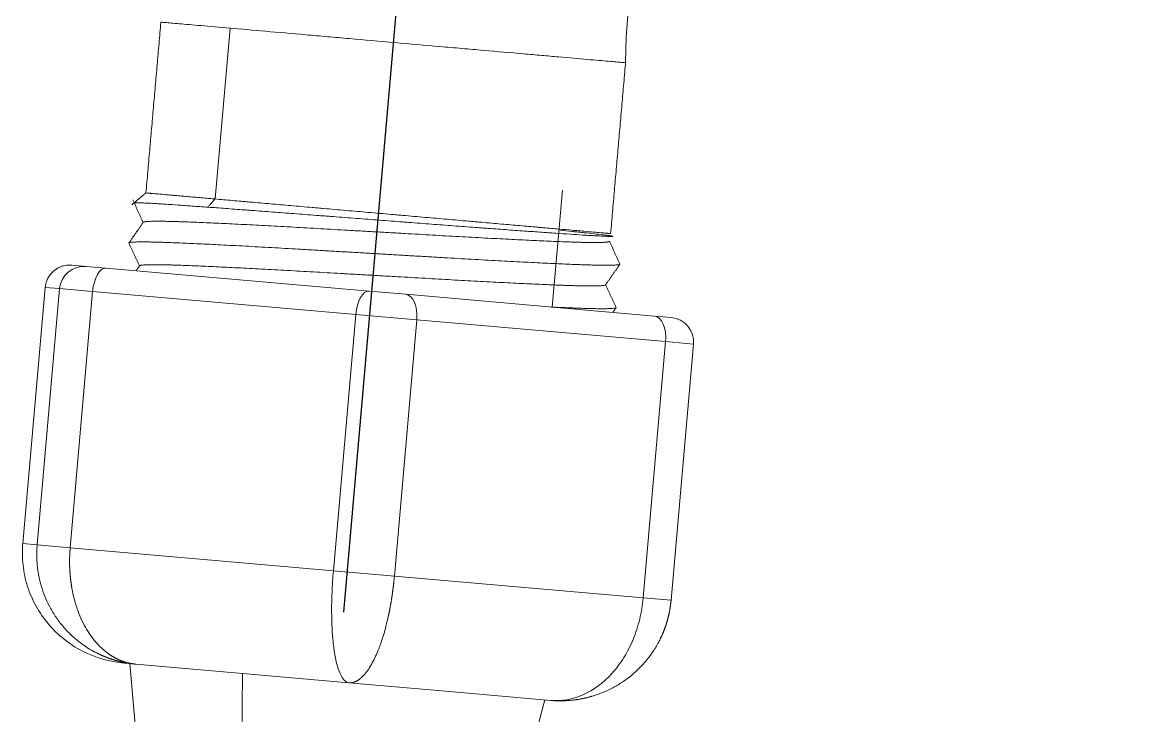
# Model space of a CAD drawing. Header units: millimetres. Extents: x 2433 to 4809, y -10272 to -6912.
# Drawn here: x 3970.94 to 4016.07, y -7963.35 to -7935.03 of the extents above; entities that cross this region are included whole.
import ezdxf

# ---------------------------------------------------------------- set-up
doc = ezdxf.new("R2010")
doc.units = ezdxf.units.MM
doc.linetypes.add('CENTERX2', pattern=[101.6, 63.5, -12.7, 12.7, -12.7])
doc.layers.add('CENTER', color=1, linetype='CENTERX2')

msp = doc.modelspace()

# ---------------------------------------------------------------- linework, layer by layer
at = {"linetype": 'Continuous', "lineweight": 13, "extrusion": (-1, -2.22045e-16, 0)}
for p, q in [((3979.432, -7935.274), (3978.822, -7942.247)), ((3971.885, -7945.856), (3970.97, -7956.316)), ((3971.559, -7956.368), (3972.474, -7945.908)), ((3971.882, -7945.856), (3971.885, -7945.856)), ((3972.474, -7945.908), (3971.885, -7945.856)), ((3973.823, -7946.026), (3972.474, -7945.908)), ((3973.823, -7946.026), (3972.907, -7956.486)), ((3984.564, -7946.966), (3973.823, -7946.026)), ((3983.649, -7957.426), (3984.564, -7946.966)), ((3984.564, -7946.966), (3987.052, -7947.183)), ((3987.052, -7947.183), (3986.137, -7957.643)), ((3997.205, -7948.071), (3987.052, -7947.183)), ((3996.29, -7958.531), (3997.205, -7948.071)), ((3998.347, -7948.171), (3997.205, -7948.071)), ((3970.97, -7956.316), (3971.559, -7956.368)), ((3972.907, -7956.486), (3971.559, -7956.368)), ((3972.907, -7956.486), (3983.649, -7957.426)), ((3983.649, -7957.426), (3986.137, -7957.643)), ((3986.137, -7957.643), (3996.29, -7958.531)), ((3996.29, -7958.531), (3997.432, -7958.631)), ((3979.915, -7964.705), (3979.936, -7961.618))]:
    msp.add_line(p, q, dxfattribs=at)
at = {"linetype": 'Continuous', "lineweight": 18, "extrusion": (-1, -2.22045e-16, 0)}
for p, q in [((3992.992, -7941.881), (3992.574, -7946.662)), ((3972.967, -7944.947), (3972.966, -7944.947)), ((3972.967, -7944.947), (3973.556, -7944.999)), ((3974.365, -7945.069), (3973.556, -7944.999)), ((3974.365, -7945.069), (3985.107, -7946.009)), ((3971.882, -7945.856), (3970.967, -7956.316)), ((3985.107, -7946.009), (3986.6, -7946.14)), ((3986.6, -7946.14), (3996.753, -7947.028)), ((3996.753, -7947.028), (3997.438, -7947.088)), ((3997.432, -7958.631), (3998.347, -7948.171)), ((3970.97, -7956.316), (3970.967, -7956.316)), ((3975.35, -7961.217), (3975.111, -7961.196)), ((3975.34, -7961.216), (3975.612, -7964.328)), ((3975.588, -7961.237), (3975.35, -7961.217)), ((3979.936, -7961.618), (3975.588, -7961.237)), ((3984.284, -7961.998), (3979.936, -7961.618)), ((3988.393, -7962.358), (3984.284, -7961.998)), ((3992.503, -7962.717), (3988.393, -7962.358)), ((3991.466, -7965.715), (3992.275, -7962.697))]:
    msp.add_line(p, q, dxfattribs=at)
at = {"linetype": 'Continuous', "lineweight": 18, "extrusion": (0, 0, -1)}
msp.add_arc((-4016.073, -7936.686), 20.5, 360, 90, dxfattribs=at)
at = {"linetype": 'Continuous', "lineweight": 18}
for centre, start, end in [((3972.878, -7945.943), 85, 175), ((3997.351, -7948.084), 355, 85)]:
    msp.add_arc(centre, 1, start, end, dxfattribs=at)
at = {"linetype": 'Continuous', "lineweight": 13}
for centre, major_axis, ratio, start_param, end_param in [((3972.88, -7945.943), (-0.087, -0.996), 0.998812, 3.141593, 4.712389), ((3973.469, -7945.995), (-0.087, -0.996), 0.998812, 3.141593, 4.712389), ((3974.278, -7946.066), (0.087, 0.996), 0.457207, 0, 1.570796), ((3985.02, -7947.005), (0.087, 0.996), 0.457207, 0, 1.570796), ((3986.512, -7947.136), (0.087, 0.996), 0.541605, 4.712389, 6.283185), ((3996.666, -7948.024), (0.087, 0.996), 0.541605, 4.712389, 6.283185)]:
    msp.add_ellipse(centre, major_axis=major_axis, ratio=ratio, start_param=start_param, end_param=end_param, dxfattribs=at)
at = {"linetype": 'Continuous', "lineweight": 18}
for points, degree in [([(3976.608, -7935.027), (3976.303, -7938.513), (3975.998, -7942)], 2), ([(3994.963, -7943.659), (3995.27, -7940.149), (3995.577, -7936.638)], 2), ([(3976.002, -7941.997), (3975.714, -7942.238), (3975.426, -7942.48)], 2), ([(3975.458, -7942.278), (3975.673, -7942.741), (3975.888, -7943.205)], 2), ([(3978.822, -7942.247), (3978.819, -7942.247), (3978.816, -7942.247), (3978.813, -7942.246)], 3), ([(3975.891, -7943.2), (3975.598, -7943.621), (3975.304, -7944.043)], 2), ([(3995.344, -7944.902), (3995.127, -7944.437), (3994.911, -7943.971)], 2), ([(3975.303, -7944.051), (3975.518, -7944.515), (3975.733, -7944.978)], 2), ([(3994.756, -7945.753), (3995.049, -7945.332), (3995.343, -7944.911)], 2), ([(3975.736, -7944.974), (3975.665, -7945.075), (3975.594, -7945.177)], 2), ([(3995.188, -7946.676), (3994.973, -7946.212), (3994.759, -7945.749)], 2), ([(3995.052, -7946.879), (3995.12, -7946.782), (3995.188, -7946.684)], 2)]:
    msp.add_open_spline(points, degree=degree, dxfattribs=at)
for points, knots in [([(3979.432, -7935.274), (3978.991, -7935.235), (3978.595, -7935.201), (3978.07, -7935.155), (3977.907, -7935.14), (3977.61, -7935.114), (3977.342, -7935.091), (3977.129, -7935.072), (3976.945, -7935.056), (3976.866, -7935.049), (3976.677, -7935.033), (3976.613, -7935.027), (3976.608, -7935.027), (3976.608, -7935.027), (3976.608, -7935.027)], [0, 0, 0, 0, 0.247938, 0.247938, 0.371906, 0.371906, 0.495875, 0.619844, 0.619844, 0.743813, 0.743813, 0.99175, 0.99175, 1, 1, 1, 1]), ([(3995.573, -7936.686), (3995.573, -7936.686), (3995.517, -7936.681), (3995.344, -7936.666), (3995.269, -7936.659), (3995.092, -7936.644), (3994.886, -7936.626), (3994.625, -7936.603), (3994.336, -7936.578), (3994.176, -7936.564), (3993.66, -7936.519), (3993.27, -7936.484), (3992.618, -7936.427), (3992.389, -7936.407), (3991.909, -7936.365), (3991.659, -7936.343), (3990.889, -7936.276), (3990.346, -7936.229), (3989.488, -7936.154), (3989.193, -7936.128), (3988.599, -7936.076), (3988.299, -7936.05), (3987.393, -7935.97), (3986.778, -7935.916), (3985.527, -7935.807), (3984.91, -7935.753), (3984.001, -7935.673), (3983.7, -7935.647), (3983.104, -7935.595), (3982.808, -7935.569), (3981.944, -7935.493), (3981.398, -7935.446), (3980.363, -7935.355), (3979.872, -7935.312), (3979.432, -7935.274)], [0, 0, 0, 0, 0.080915, 0.080915, 0.122691, 0.122691, 0.164468, 0.206245, 0.206245, 0.248021, 0.248021, 0.331574, 0.331574, 0.373351, 0.373351, 0.415128, 0.415128, 0.498681, 0.498681, 0.540457, 0.540457, 0.582234, 0.582234, 0.665787, 0.665787, 0.74934, 0.74934, 0.791117, 0.791117, 0.832894, 0.832894, 0.916447, 0.916447, 1, 1, 1, 1]), ([(3978.813, -7942.246), (3978.591, -7942.227), (3978.381, -7942.209), (3977.985, -7942.175), (3977.799, -7942.158), (3977.539, -7942.135), (3977.455, -7942.128), (3977.294, -7942.114), (3977.216, -7942.107), (3977.123, -7942.099), (3977.105, -7942.097), (3977.068, -7942.094), (3977.05, -7942.092), (3976.997, -7942.088), (3976.963, -7942.085), (3976.862, -7942.076), (3976.798, -7942.07), (3976.618, -7942.054), (3976.512, -7942.045), (3976.375, -7942.033), (3976.333, -7942.03), (3976.256, -7942.023), (3976.221, -7942.02), (3976.174, -7942.016), (3976.159, -7942.015), (3976.132, -7942.012), (3976.093, -7942.009), (3976.064, -7942.006), (3976.016, -7942.002), (3976, -7942), (3975.998, -7942), (3975.998, -7942), (3975.998, -7942)], [0, 0, 0, 0, 0.124226, 0.124226, 0.248451, 0.248451, 0.310564, 0.310564, 0.372677, 0.372677, 0.388205, 0.388205, 0.403733, 0.403733, 0.43479, 0.43479, 0.496903, 0.496903, 0.621128, 0.621128, 0.683241, 0.683241, 0.745354, 0.745354, 0.776411, 0.776411, 0.807467, 0.86958, 0.86958, 0.993805, 0.993805, 1, 1, 1, 1]), ([(3975.517, -7942.405), (3975.516, -7942.403), (3975.519, -7942.402), (3975.538, -7942.398), (3975.566, -7942.398), (3975.62, -7942.398), (3975.631, -7942.398), (3975.656, -7942.399), (3975.67, -7942.399), (3975.713, -7942.4), (3975.746, -7942.401), (3975.854, -7942.406), (3975.94, -7942.41), (3976.139, -7942.42), (3976.253, -7942.426), (3976.445, -7942.438), (3976.512, -7942.442), (3976.618, -7942.449), (3976.655, -7942.452), (3976.729, -7942.457), (3976.768, -7942.459), (3976.962, -7942.472), (3977.13, -7942.484), (3977.49, -7942.508), (3977.681, -7942.522), (3978.088, -7942.551), (3978.303, -7942.566), (3978.53, -7942.583)], [0, 0, 0, 0, 0.058024, 0.058024, 0.175771, 0.175771, 0.205208, 0.205208, 0.234645, 0.234645, 0.293518, 0.293518, 0.411265, 0.411265, 0.529012, 0.529012, 0.587886, 0.587886, 0.617322, 0.617322, 0.646759, 0.646759, 0.764506, 0.764506, 0.882253, 0.882253, 1, 1, 1, 1]), ([(3978.53, -7942.583), (3978.76, -7942.599), (3978.999, -7942.617), (3979.497, -7942.654), (3979.755, -7942.673), (3980.09, -7942.698), (3980.157, -7942.704), (3980.293, -7942.714), (3980.362, -7942.719), (3980.568, -7942.734), (3980.707, -7942.745), (3981.128, -7942.776), (3981.415, -7942.798), (3981.999, -7942.843), (3982.297, -7942.865), (3982.753, -7942.901), (3982.906, -7942.912), (3983.1, -7942.927), (3983.139, -7942.93), (3983.216, -7942.936), (3983.255, -7942.939), (3983.372, -7942.948), (3983.45, -7942.954), (3983.841, -7942.984), (3984.154, -7943.008), (3984.781, -7943.056), (3985.096, -7943.08), (3985.727, -7943.128), (3986.043, -7943.152), (3986.399, -7943.179), (3986.478, -7943.185), (3986.558, -7943.191), (3986.676, -7943.2), (3986.913, -7943.218), (3987.146, -7943.236), (3987.611, -7943.271), (3987.916, -7943.294), (3988.518, -7943.34), (3988.815, -7943.362), (3989.253, -7943.395), (3989.398, -7943.405), (3989.614, -7943.421), (3989.686, -7943.427), (3989.828, -7943.437), (3989.898, -7943.443), (3990.248, -7943.469), (3990.518, -7943.488), (3991.041, -7943.526), (3991.294, -7943.545), (3991.781, -7943.579), (3992.015, -7943.596), (3992.297, -7943.615), (3992.352, -7943.619), (3992.462, -7943.627), (3992.516, -7943.631), (3992.676, -7943.642), (3992.779, -7943.649), (3993.079, -7943.67), (3993.266, -7943.682), (3993.615, -7943.706), (3993.777, -7943.716), (3994.001, -7943.73), (3994.072, -7943.734), (3994.157, -7943.739), (3994.174, -7943.74), (3994.207, -7943.742), (3994.256, -7943.745), (3994.303, -7943.747), (3994.454, -7943.756), (3994.559, -7943.761), (3994.74, -7943.77), (3994.816, -7943.773), (3994.907, -7943.776), (3994.934, -7943.777), (3994.979, -7943.777), (3994.998, -7943.777), (3995.044, -7943.776), (3995.058, -7943.774), (3995.055, -7943.767), (3995.038, -7943.763), (3994.973, -7943.751), (3994.925, -7943.744), (3994.845, -7943.733), (3994.82, -7943.73), (3994.792, -7943.727), (3994.773, -7943.724), (3994.763, -7943.723), (3994.713, -7943.717), (3994.67, -7943.711), (3994.529, -7943.694), (3994.42, -7943.682), (3994.174, -7943.655), (3994.037, -7943.64), (3993.809, -7943.616), (3993.73, -7943.608), (3993.605, -7943.595), (3993.563, -7943.591), (3993.498, -7943.584), (3993.476, -7943.582), (3993.431, -7943.577), (3993.409, -7943.575), (3993.231, -7943.557), (3993.067, -7943.54), (3992.893, -7943.523)], [0, 0, 0, 0, 0.032401, 0.032401, 0.064801, 0.064801, 0.072902, 0.072902, 0.081002, 0.081002, 0.097202, 0.097202, 0.129603, 0.129603, 0.162004, 0.162004, 0.178204, 0.178204, 0.182254, 0.182254, 0.186304, 0.186304, 0.194404, 0.194404, 0.226805, 0.226805, 0.259206, 0.259206, 0.291607, 0.291607, 0.295657, 0.299707, 0.299707, 0.307807, 0.324007, 0.324007, 0.356408, 0.356408, 0.388809, 0.388809, 0.405009, 0.405009, 0.413109, 0.413109, 0.42121, 0.42121, 0.45361, 0.45361, 0.486011, 0.486011, 0.518412, 0.518412, 0.526512, 0.526512, 0.534612, 0.534612, 0.550812, 0.550812, 0.583213, 0.583213, 0.615614, 0.615614, 0.631814, 0.631814, 0.635864, 0.635864, 0.639914, 0.648015, 0.648015, 0.680415, 0.680415, 0.712816, 0.712816, 0.729016, 0.729016, 0.745217, 0.745217, 0.777618, 0.777618, 0.810018, 0.810018, 0.842419, 0.842419, 0.850519, 0.854569, 0.854569, 0.858619, 0.858619, 0.87482, 0.87482, 0.907221, 0.907221, 0.939621, 0.939621, 0.955822, 0.955822, 0.963922, 0.963922, 0.967972, 0.967972, 0.972022, 0.972022, 1, 1, 1, 1]), ([(3994.963, -7943.659), (3994.963, -7943.659), (3994.95, -7943.658), (3994.909, -7943.655), (3994.891, -7943.653), (3994.863, -7943.651), (3994.857, -7943.651), (3994.845, -7943.65), (3994.826, -7943.648), (3994.806, -7943.646), (3994.761, -7943.642), (3994.695, -7943.636), (3994.614, -7943.629), (3994.482, -7943.617), (3994.379, -7943.608), (3994.146, -7943.588), (3994.014, -7943.576), (3993.795, -7943.558), (3993.719, -7943.551), (3993.56, -7943.537), (3993.478, -7943.53), (3993.222, -7943.508), (3993.04, -7943.492), (3992.651, -7943.457), (3992.444, -7943.439), (3992.171, -7943.415), (3992.088, -7943.408), (3992.003, -7943.4), (3991.946, -7943.395), (3991.917, -7943.393), (3991.773, -7943.38), (3991.656, -7943.37), (3991.417, -7943.349), (3991.174, -7943.328), (3990.923, -7943.306), (3990.539, -7943.273), (3990.276, -7943.25), (3989.868, -7943.214), (3989.661, -7943.196), (3989.449, -7943.177), (3989.307, -7943.164), (3989.235, -7943.158), (3989.019, -7943.139), (3988.875, -7943.127), (3988.583, -7943.101), (3988.437, -7943.089), (3987.994, -7943.05), (3987.696, -7943.024), (3987.091, -7942.971), (3986.786, -7942.944), (3986.399, -7942.91), (3986.321, -7942.904), (3986.205, -7942.893), (3986.166, -7942.89), (3986.088, -7942.883), (3985.893, -7942.866), (3985.699, -7942.849), (3985.234, -7942.808), (3984.926, -7942.781), (3984.312, -7942.728), (3984.006, -7942.701), (3983.55, -7942.661), (3983.398, -7942.648), (3983.171, -7942.628), (3983.095, -7942.622), (3982.944, -7942.608), (3982.869, -7942.602), (3982.645, -7942.582), (3982.349, -7942.556), (3982.06, -7942.53), (3981.631, -7942.493), (3981.351, -7942.469), (3980.804, -7942.421), (3980.537, -7942.398), (3980.211, -7942.369), (3980.146, -7942.364), (3980.018, -7942.352), (3979.954, -7942.347), (3979.765, -7942.33), (3979.641, -7942.319), (3979.399, -7942.298), (3979.28, -7942.287), (3979.047, -7942.267), (3978.933, -7942.257), (3978.822, -7942.247)], [0, 0, 0, 0, 0.039344, 0.039344, 0.060228, 0.060228, 0.065449, 0.065449, 0.07067, 0.081112, 0.081112, 0.101996, 0.12288, 0.12288, 0.164647, 0.164647, 0.206415, 0.206415, 0.227299, 0.227299, 0.248183, 0.248183, 0.28995, 0.28995, 0.331718, 0.331718, 0.34216, 0.347381, 0.347381, 0.352602, 0.352602, 0.373486, 0.373486, 0.394369, 0.415253, 0.415253, 0.457021, 0.457021, 0.477905, 0.488347, 0.488347, 0.498788, 0.498788, 0.519672, 0.519672, 0.540556, 0.540556, 0.582324, 0.582324, 0.624091, 0.624091, 0.634533, 0.634533, 0.639754, 0.639754, 0.644975, 0.665859, 0.665859, 0.707627, 0.707627, 0.749394, 0.749394, 0.770278, 0.770278, 0.78072, 0.78072, 0.791162, 0.791162, 0.812046, 0.832929, 0.832929, 0.874697, 0.874697, 0.916465, 0.916465, 0.926907, 0.926907, 0.937349, 0.937349, 0.958232, 0.958232, 0.979116, 0.979116, 1, 1, 1, 1]), ([(3975.111, -7961.196), (3974.518, -7961.144), (3973.935, -7960.975), (3972.878, -7960.43), (3972.404, -7960.054), (3971.829, -7959.376), (3971.66, -7959.132), (3971.373, -7958.615), (3971.255, -7958.343), (3971.075, -7957.781), (3971.013, -7957.491), (3970.948, -7956.906), (3970.944, -7956.61), (3970.97, -7956.316)], [0, 0, 0, 0, 0.25, 0.25, 0.5, 0.5, 0.625, 0.625, 0.75, 0.75, 0.875, 0.875, 1, 1, 1, 1]), ([(3996.29, -7958.531), (3996.265, -7958.825), (3996.217, -7959.116), (3996.08, -7959.684), (3995.99, -7959.961), (3995.773, -7960.488), (3995.645, -7960.739), (3995.355, -7961.205), (3995.194, -7961.421), (3994.668, -7962.002), (3994.262, -7962.301), (3993.402, -7962.678), (3992.948, -7962.756), (3992.503, -7962.717)], [0, 0, 0, 0, 0.125, 0.125, 0.25, 0.25, 0.375, 0.375, 0.5, 0.5, 0.75, 0.75, 1, 1, 1, 1]), ([(3997.429, -7958.631), (3997.428, -7958.642), (3997.426, -7958.663), (3997.423, -7958.694), (3997.42, -7958.726), (3997.416, -7958.757), (3997.412, -7958.789), (3997.408, -7958.82), (3997.404, -7958.851), (3997.4, -7958.883), (3997.395, -7958.914), (3997.39, -7958.946), (3997.385, -7958.977), (3997.38, -7959.008), (3997.374, -7959.04), (3997.368, -7959.071), (3997.362, -7959.102), (3997.356, -7959.133), (3997.349, -7959.165), (3997.343, -7959.196), (3997.336, -7959.227), (3997.329, -7959.258), (3997.321, -7959.289), (3997.314, -7959.32), (3997.306, -7959.351), (3997.298, -7959.382), (3997.289, -7959.413), (3997.281, -7959.444), (3997.272, -7959.475), (3997.263, -7959.505), (3997.254, -7959.536), (3997.245, -7959.567), (3997.235, -7959.597), (3997.225, -7959.628), (3997.215, -7959.658), (3997.205, -7959.689), (3997.194, -7959.719), (3997.183, -7959.749), (3997.172, -7959.78), (3997.161, -7959.81), (3997.15, -7959.84), (3997.138, -7959.87), (3997.126, -7959.9), (3997.114, -7959.93), (3997.102, -7959.96), (3997.089, -7959.989), (3997.076, -7960.019), (3997.063, -7960.049), (3997.05, -7960.078), (3997.037, -7960.108), (3997.023, -7960.137), (3997.009, -7960.166), (3996.995, -7960.195), (3996.981, -7960.224), (3996.905, -7960.376), (3996.75, -7960.647), (3996.486, -7961.019), (3996.177, -7961.37), (3995.841, -7961.68), (3995.48, -7961.952), (3995.095, -7962.187), (3994.666, -7962.393), (3994.348, -7962.506), (3994.165, -7962.559), (3994.13, -7962.568), (3994.094, -7962.578), (3994.057, -7962.588), (3994.019, -7962.598), (3993.979, -7962.607), (3993.939, -7962.617), (3993.897, -7962.626), (3993.855, -7962.636), (3993.811, -7962.645), (3993.766, -7962.653), (3993.72, -7962.662), (3993.673, -7962.67), (3993.625, -7962.678), (3993.576, -7962.686), (3993.525, -7962.693), (3993.474, -7962.7), (3993.421, -7962.706), (3993.367, -7962.712), (3993.313, -7962.717), (3993.257, -7962.721), (3993.2, -7962.725), (3993.142, -7962.729), (3993.082, -7962.732), (3993.022, -7962.733), (3992.961, -7962.735), (3992.898, -7962.735), (3992.835, -7962.734), (3992.77, -7962.733), (3992.705, -7962.731), (3992.639, -7962.727), (3992.571, -7962.723), (3992.526, -7962.719), (3992.503, -7962.717)], [0, 0, 0, 0, 0.004404, 0.00881, 0.013218, 0.017628, 0.02204, 0.026454, 0.03087, 0.035289, 0.039709, 0.044132, 0.048557, 0.052984, 0.057413, 0.061845, 0.066278, 0.070714, 0.075153, 0.079593, 0.084036, 0.088481, 0.092928, 0.097378, 0.10183, 0.106285, 0.110741, 0.115201, 0.119662, 0.124126, 0.128592, 0.133061, 0.137533, 0.142006, 0.146483, 0.150961, 0.155443, 0.159926, 0.164413, 0.168902, 0.173393, 0.177887, 0.182384, 0.186883, 0.191385, 0.195889, 0.200396, 0.204906, 0.209419, 0.213934, 0.218452, 0.222972, 0.227496, 0.232022, 0.23655, 0.298699, 0.362458, 0.427857, 0.494924, 0.554949, 0.618545, 0.685727, 0.756503, 0.761506, 0.766657, 0.771957, 0.777405, 0.783002, 0.788747, 0.794641, 0.800683, 0.806874, 0.813213, 0.819701, 0.826337, 0.833121, 0.840054, 0.847136, 0.854366, 0.861745, 0.869272, 0.876948, 0.884772, 0.892744, 0.900865, 0.909135, 0.917553, 0.92612, 0.934835, 0.943699, 0.952711, 0.961872, 0.971181, 0.980639, 0.990245, 1, 1, 1, 1])]:
    msp.add_open_spline(points, degree=3, knots=knots, dxfattribs=at)
at = {"linetype": 'Continuous', "lineweight": 13}
msp.add_open_spline([(3978.813, -7942.246), (3978.53, -7942.583)], degree=1, dxfattribs=at)
at = {"linetype": 'Continuous', "lineweight": 18}
for points, weights, knots in [([(3975.89, -7943.209), (3975.889, -7943.207), (3975.89, -7943.205), (3975.897, -7943.116), (3977.714, -7943.186), (3979.53, -7943.255), (3982.465, -7943.423), (3985.4, -7943.59), (3988.335, -7943.758), (3991.27, -7943.925), (3993.087, -7943.995), (3994.904, -7944.064), (3994.912, -7943.976), (3994.913, -7943.974), (3994.912, -7943.971)], [0.997731649689, 0.998838248839, 1, 0.951056516295, 1, 0.951056516295, 1, 0.951056516295, 1, 0.951056516295, 1, 0.951056516295, 1, 0.998736910911, 0.997539015141], [0, 0, 0, 0.004701, 0.004701, 0.202738, 0.202738, 0.400776, 0.400776, 0.598814, 0.598814, 0.796852, 0.796852, 0.994889, 0.994889, 1, 1, 1]), ([(3975.303, -7944.051), (3975.302, -7944.049), (3975.302, -7944.047), (3975.31, -7943.958), (3977.224, -7944.036), (3979.138, -7944.114), (3982.231, -7944.296), (3985.323, -7944.477), (3988.415, -7944.658), (3991.508, -7944.839), (3993.422, -7944.917), (3995.283, -7944.993), (3995.343, -7944.911)], [0.997495664687, 0.998714044785, 1, 0.951056516295, 1, 0.951056516295, 1, 0.951056516295, 1, 0.951056516295, 1, 0.952353396574, 0.997474967629], [0, 0, 0, 0.005255, 0.005255, 0.205264, 0.205264, 0.405273, 0.405273, 0.605282, 0.605282, 0.805291, 0.805291, 1, 1, 1]), ([(3975.736, -7944.984), (3975.734, -7944.981), (3975.734, -7944.978), (3975.742, -7944.889), (3977.559, -7944.959), (3979.375, -7945.029), (3982.31, -7945.196), (3985.245, -7945.363), (3988.18, -7945.531), (3991.115, -7945.698), (3992.932, -7945.768), (3994.701, -7945.836), (3994.756, -7945.753)], [0.996953454809, 0.998426115729, 1, 0.951056516295, 1, 0.951056516295, 1, 0.951056516295, 1, 0.951056516295, 1, 0.952282767596, 0.997608943464], [0, 0, 0, 0.006422, 0.006422, 0.206139, 0.206139, 0.405855, 0.405855, 0.605571, 0.605571, 0.805287, 0.805287, 1, 1, 1]), ([(3992.542, -7946.659), (3992.93, -7946.677), (3993.267, -7946.691), (3995.127, -7946.767), (3995.187, -7946.685)], [0.985335139417, 0.991019916122, 1, 0.952374362003, 0.99743527686], [0, 0, 0, 0.158643, 0.158643, 1, 1, 1])]:
    msp.add_rational_spline(points, weights, degree=2, knots=knots, dxfattribs=at)
at = {"linetype": 'Continuous', "lineweight": 13}
for points, knots in [([(3975.588, -7961.237), (3975.577, -7961.236), (3975.554, -7961.234), (3975.521, -7961.231), (3975.488, -7961.228), (3975.456, -7961.224), (3975.423, -7961.22), (3975.391, -7961.216), (3975.36, -7961.211), (3975.328, -7961.207), (3975.297, -7961.202), (3975.266, -7961.197), (3975.235, -7961.192), (3975.205, -7961.187), (3975.175, -7961.181), (3975.145, -7961.176), (3975.116, -7961.17), (3975.086, -7961.164), (3975.058, -7961.158), (3975.029, -7961.152), (3975.001, -7961.146), (3974.973, -7961.139), (3974.945, -7961.133), (3974.917, -7961.126), (3974.89, -7961.119), (3974.863, -7961.112), (3974.837, -7961.105), (3974.81, -7961.098), (3974.784, -7961.091), (3974.759, -7961.083), (3974.733, -7961.076), (3974.708, -7961.068), (3974.683, -7961.061), (3974.658, -7961.053), (3974.634, -7961.046), (3974.61, -7961.038), (3974.586, -7961.03), (3974.563, -7961.022), (3974.54, -7961.014), (3974.517, -7961.006), (3974.494, -7960.998), (3974.472, -7960.99), (3974.45, -7960.982), (3974.428, -7960.974), (3974.407, -7960.966), (3974.386, -7960.958), (3974.365, -7960.95), (3974.344, -7960.941), (3974.324, -7960.933), (3974.304, -7960.925), (3974.284, -7960.917), (3974.264, -7960.909), (3974.245, -7960.9), (3974.226, -7960.892), (3974.207, -7960.884), (3974.189, -7960.876), (3974.171, -7960.868), (3974.153, -7960.86), (3974.135, -7960.851), (3974.118, -7960.843), (3974.1, -7960.835), (3974.084, -7960.827), (3974.067, -7960.819), (3974.051, -7960.812), (3974.035, -7960.804), (3974.019, -7960.796), (3974.003, -7960.788), (3973.895, -7960.734), (3973.701, -7960.626), (3973.434, -7960.451), (3973.189, -7960.264), (3972.964, -7960.068), (3972.76, -7959.864), (3972.532, -7959.605), (3972.291, -7959.28), (3972.055, -7958.882), (3971.864, -7958.47), (3971.759, -7958.166), (3971.706, -7957.982), (3971.689, -7957.918), (3971.673, -7957.854), (3971.658, -7957.791), (3971.644, -7957.726), (3971.63, -7957.662), (3971.618, -7957.598), (3971.606, -7957.533), (3971.596, -7957.469), (3971.586, -7957.404), (3971.577, -7957.339), (3971.57, -7957.274), (3971.563, -7957.21), (3971.557, -7957.145), (3971.552, -7957.08), (3971.548, -7957.015), (3971.545, -7956.95), (3971.543, -7956.885), (3971.541, -7956.82), (3971.541, -7956.755), (3971.542, -7956.69), (3971.543, -7956.626), (3971.546, -7956.561), (3971.549, -7956.496), (3971.553, -7956.432), (3971.557, -7956.389), (3971.559, -7956.368)], [0, 0, 0, 0, 0.004895, 0.009754, 0.014575, 0.019359, 0.024106, 0.028816, 0.033489, 0.038124, 0.042723, 0.047284, 0.051808, 0.056296, 0.060746, 0.065158, 0.069534, 0.073873, 0.078174, 0.082439, 0.086666, 0.090856, 0.095009, 0.099125, 0.103204, 0.107246, 0.11125, 0.115218, 0.119148, 0.123042, 0.126898, 0.130717, 0.134499, 0.138243, 0.141951, 0.145621, 0.149255, 0.152851, 0.15641, 0.159932, 0.163417, 0.166865, 0.170276, 0.17365, 0.176986, 0.180285, 0.183548, 0.186773, 0.189961, 0.193112, 0.196226, 0.199302, 0.202342, 0.205344, 0.20831, 0.211238, 0.214129, 0.216983, 0.2198, 0.22258, 0.225323, 0.228028, 0.230697, 0.233328, 0.235923, 0.23848, 0.241, 0.243483, 0.291074, 0.337066, 0.381462, 0.424265, 0.465479, 0.505108, 0.572167, 0.63756, 0.701316, 0.763466, 0.772694, 0.78191, 0.791115, 0.800309, 0.809492, 0.818665, 0.827826, 0.836977, 0.846117, 0.855246, 0.864366, 0.873475, 0.882574, 0.891663, 0.900743, 0.909812, 0.918872, 0.927923, 0.936964, 0.945996, 0.955018, 0.964032, 0.973037, 0.982033, 0.991021, 1, 1, 1, 1]), ([(3972.907, -7956.486), (3972.906, -7956.496), (3972.905, -7956.517), (3972.902, -7956.549), (3972.9, -7956.58), (3972.898, -7956.612), (3972.895, -7956.644), (3972.894, -7956.675), (3972.892, -7956.707), (3972.89, -7956.739), (3972.889, -7956.77), (3972.887, -7956.802), (3972.886, -7956.834), (3972.885, -7956.865), (3972.884, -7956.897), (3972.884, -7956.929), (3972.883, -7956.961), (3972.883, -7956.992), (3972.883, -7957.024), (3972.882, -7957.056), (3972.883, -7957.088), (3972.883, -7957.119), (3972.883, -7957.151), (3972.884, -7957.183), (3972.884, -7957.214), (3972.885, -7957.246), (3972.886, -7957.278), (3972.888, -7957.31), (3972.889, -7957.341), (3972.89, -7957.373), (3972.892, -7957.405), (3972.894, -7957.436), (3972.896, -7957.468), (3972.898, -7957.499), (3972.9, -7957.531), (3972.903, -7957.563), (3972.905, -7957.594), (3972.908, -7957.626), (3972.911, -7957.657), (3972.914, -7957.688), (3972.917, -7957.72), (3972.92, -7957.751), (3972.924, -7957.782), (3972.928, -7957.814), (3972.932, -7957.845), (3972.936, -7957.876), (3972.94, -7957.907), (3972.944, -7957.938), (3972.949, -7957.969), (3972.953, -7958.001), (3972.958, -7958.031), (3972.963, -7958.062), (3972.968, -7958.093), (3972.973, -7958.124), (3973.002, -7958.285), (3973.065, -7958.575), (3973.187, -7958.981), (3973.341, -7959.372), (3973.519, -7959.727), (3973.72, -7960.048), (3973.942, -7960.337), (3974.197, -7960.602), (3974.392, -7960.76), (3974.506, -7960.839), (3974.528, -7960.853), (3974.55, -7960.868), (3974.573, -7960.883), (3974.597, -7960.899), (3974.622, -7960.914), (3974.648, -7960.929), (3974.674, -7960.945), (3974.701, -7960.96), (3974.729, -7960.975), (3974.757, -7960.99), (3974.787, -7961.005), (3974.817, -7961.02), (3974.848, -7961.035), (3974.88, -7961.05), (3974.912, -7961.064), (3974.945, -7961.079), (3974.979, -7961.092), (3975.014, -7961.106), (3975.05, -7961.119), (3975.087, -7961.132), (3975.124, -7961.144), (3975.162, -7961.156), (3975.201, -7961.167), (3975.241, -7961.178), (3975.281, -7961.188), (3975.323, -7961.197), (3975.365, -7961.206), (3975.408, -7961.214), (3975.452, -7961.221), (3975.496, -7961.228), (3975.542, -7961.233), (3975.572, -7961.236), (3975.588, -7961.237)], [0, 0, 0, 0, 0.004404, 0.00881, 0.013218, 0.017628, 0.02204, 0.026454, 0.03087, 0.035289, 0.039709, 0.044132, 0.048557, 0.052984, 0.057413, 0.061845, 0.066278, 0.070714, 0.075153, 0.079593, 0.084036, 0.088481, 0.092928, 0.097378, 0.10183, 0.106285, 0.110741, 0.115201, 0.119662, 0.124126, 0.128592, 0.133061, 0.137533, 0.142006, 0.146483, 0.150961, 0.155443, 0.159926, 0.164413, 0.168902, 0.173393, 0.177887, 0.182384, 0.186883, 0.191385, 0.195889, 0.200396, 0.204906, 0.209419, 0.213934, 0.218452, 0.222972, 0.227496, 0.232022, 0.23655, 0.298699, 0.362458, 0.427857, 0.494924, 0.554949, 0.618545, 0.685727, 0.756503, 0.761506, 0.766657, 0.771957, 0.777405, 0.783002, 0.788747, 0.794641, 0.800683, 0.806874, 0.813213, 0.819701, 0.826337, 0.833121, 0.840054, 0.847136, 0.854366, 0.861745, 0.869272, 0.876948, 0.884772, 0.892744, 0.900865, 0.909135, 0.917553, 0.92612, 0.934835, 0.943699, 0.952711, 0.961872, 0.971181, 0.980639, 0.990245, 1, 1, 1, 1]), ([(3983.649, -7957.426), (3983.624, -7957.719), (3983.605, -7958.013), (3983.58, -7958.591), (3983.575, -7958.875), (3983.579, -7959.421), (3983.588, -7959.684), (3983.62, -7960.178), (3983.643, -7960.41), (3983.731, -7961.045), (3983.816, -7961.387), (3984.025, -7961.858), (3984.149, -7961.986), (3984.284, -7961.998)], [0, 0, 0, 0, 0.125, 0.125, 0.25, 0.25, 0.375, 0.375, 0.5, 0.5, 0.75, 0.75, 1, 1, 1, 1]), ([(3986.137, -7957.643), (3986.136, -7957.654), (3986.134, -7957.675), (3986.131, -7957.706), (3986.128, -7957.738), (3986.125, -7957.769), (3986.122, -7957.801), (3986.119, -7957.832), (3986.116, -7957.864), (3986.112, -7957.895), (3986.109, -7957.927), (3986.106, -7957.958), (3986.102, -7957.99), (3986.099, -7958.021), (3986.095, -7958.053), (3986.091, -7958.084), (3986.087, -7958.116), (3986.083, -7958.147), (3986.079, -7958.179), (3986.075, -7958.21), (3986.071, -7958.241), (3986.067, -7958.273), (3986.063, -7958.304), (3986.059, -7958.335), (3986.054, -7958.367), (3986.05, -7958.398), (3986.045, -7958.429), (3986.041, -7958.46), (3986.036, -7958.491), (3986.031, -7958.523), (3986.026, -7958.554), (3986.021, -7958.585), (3986.017, -7958.616), (3986.011, -7958.647), (3986.006, -7958.678), (3986.001, -7958.709), (3985.996, -7958.739), (3985.991, -7958.77), (3985.985, -7958.801), (3985.98, -7958.832), (3985.974, -7958.862), (3985.969, -7958.893), (3985.963, -7958.923), (3985.957, -7958.954), (3985.952, -7958.984), (3985.946, -7959.014), (3985.94, -7959.045), (3985.934, -7959.075), (3985.928, -7959.105), (3985.922, -7959.135), (3985.915, -7959.165), (3985.909, -7959.195), (3985.903, -7959.225), (3985.896, -7959.255), (3985.862, -7959.41), (3985.796, -7959.689), (3985.688, -7960.074), (3985.566, -7960.442), (3985.438, -7960.77), (3985.304, -7961.061), (3985.164, -7961.318), (3985.011, -7961.548), (3984.9, -7961.679), (3984.837, -7961.742), (3984.825, -7961.754), (3984.813, -7961.766), (3984.8, -7961.778), (3984.787, -7961.79), (3984.774, -7961.802), (3984.76, -7961.814), (3984.746, -7961.826), (3984.731, -7961.837), (3984.716, -7961.849), (3984.701, -7961.86), (3984.686, -7961.872), (3984.67, -7961.882), (3984.654, -7961.893), (3984.637, -7961.904), (3984.62, -7961.914), (3984.603, -7961.923), (3984.585, -7961.933), (3984.567, -7961.942), (3984.549, -7961.95), (3984.531, -7961.958), (3984.512, -7961.965), (3984.492, -7961.972), (3984.473, -7961.978), (3984.453, -7961.984), (3984.433, -7961.989), (3984.412, -7961.993), (3984.391, -7961.996), (3984.37, -7961.998), (3984.349, -7962), (3984.327, -7962), (3984.306, -7962), (3984.291, -7961.999), (3984.284, -7961.998)], [0, 0, 0, 0, 0.004404, 0.00881, 0.013218, 0.017628, 0.02204, 0.026454, 0.03087, 0.035289, 0.039709, 0.044132, 0.048557, 0.052984, 0.057413, 0.061845, 0.066278, 0.070714, 0.075153, 0.079593, 0.084036, 0.088481, 0.092928, 0.097378, 0.10183, 0.106285, 0.110741, 0.115201, 0.119662, 0.124126, 0.128592, 0.133061, 0.137533, 0.142006, 0.146483, 0.150961, 0.155443, 0.159926, 0.164413, 0.168902, 0.173393, 0.177887, 0.182384, 0.186883, 0.191385, 0.195889, 0.200396, 0.204906, 0.209419, 0.213934, 0.218452, 0.222972, 0.227496, 0.232022, 0.23655, 0.298699, 0.362458, 0.427857, 0.494924, 0.554949, 0.618545, 0.685727, 0.756503, 0.761506, 0.766657, 0.771957, 0.777405, 0.783002, 0.788747, 0.794641, 0.800683, 0.806874, 0.813213, 0.819701, 0.826337, 0.833121, 0.840054, 0.847136, 0.854366, 0.861745, 0.869272, 0.876948, 0.884772, 0.892744, 0.900865, 0.909135, 0.917553, 0.92612, 0.934835, 0.943699, 0.952711, 0.961872, 0.971181, 0.980639, 0.990245, 1, 1, 1, 1])]:
    msp.add_open_spline(points, degree=3, knots=knots, dxfattribs=at)
at = {"layer": 'CENTER', "ltscale": 0.5}
msp.add_line((3991.236, -7876.876), (3977.661, -8032.489), dxfattribs=at)

doc.saveas('drawing.dxf')
